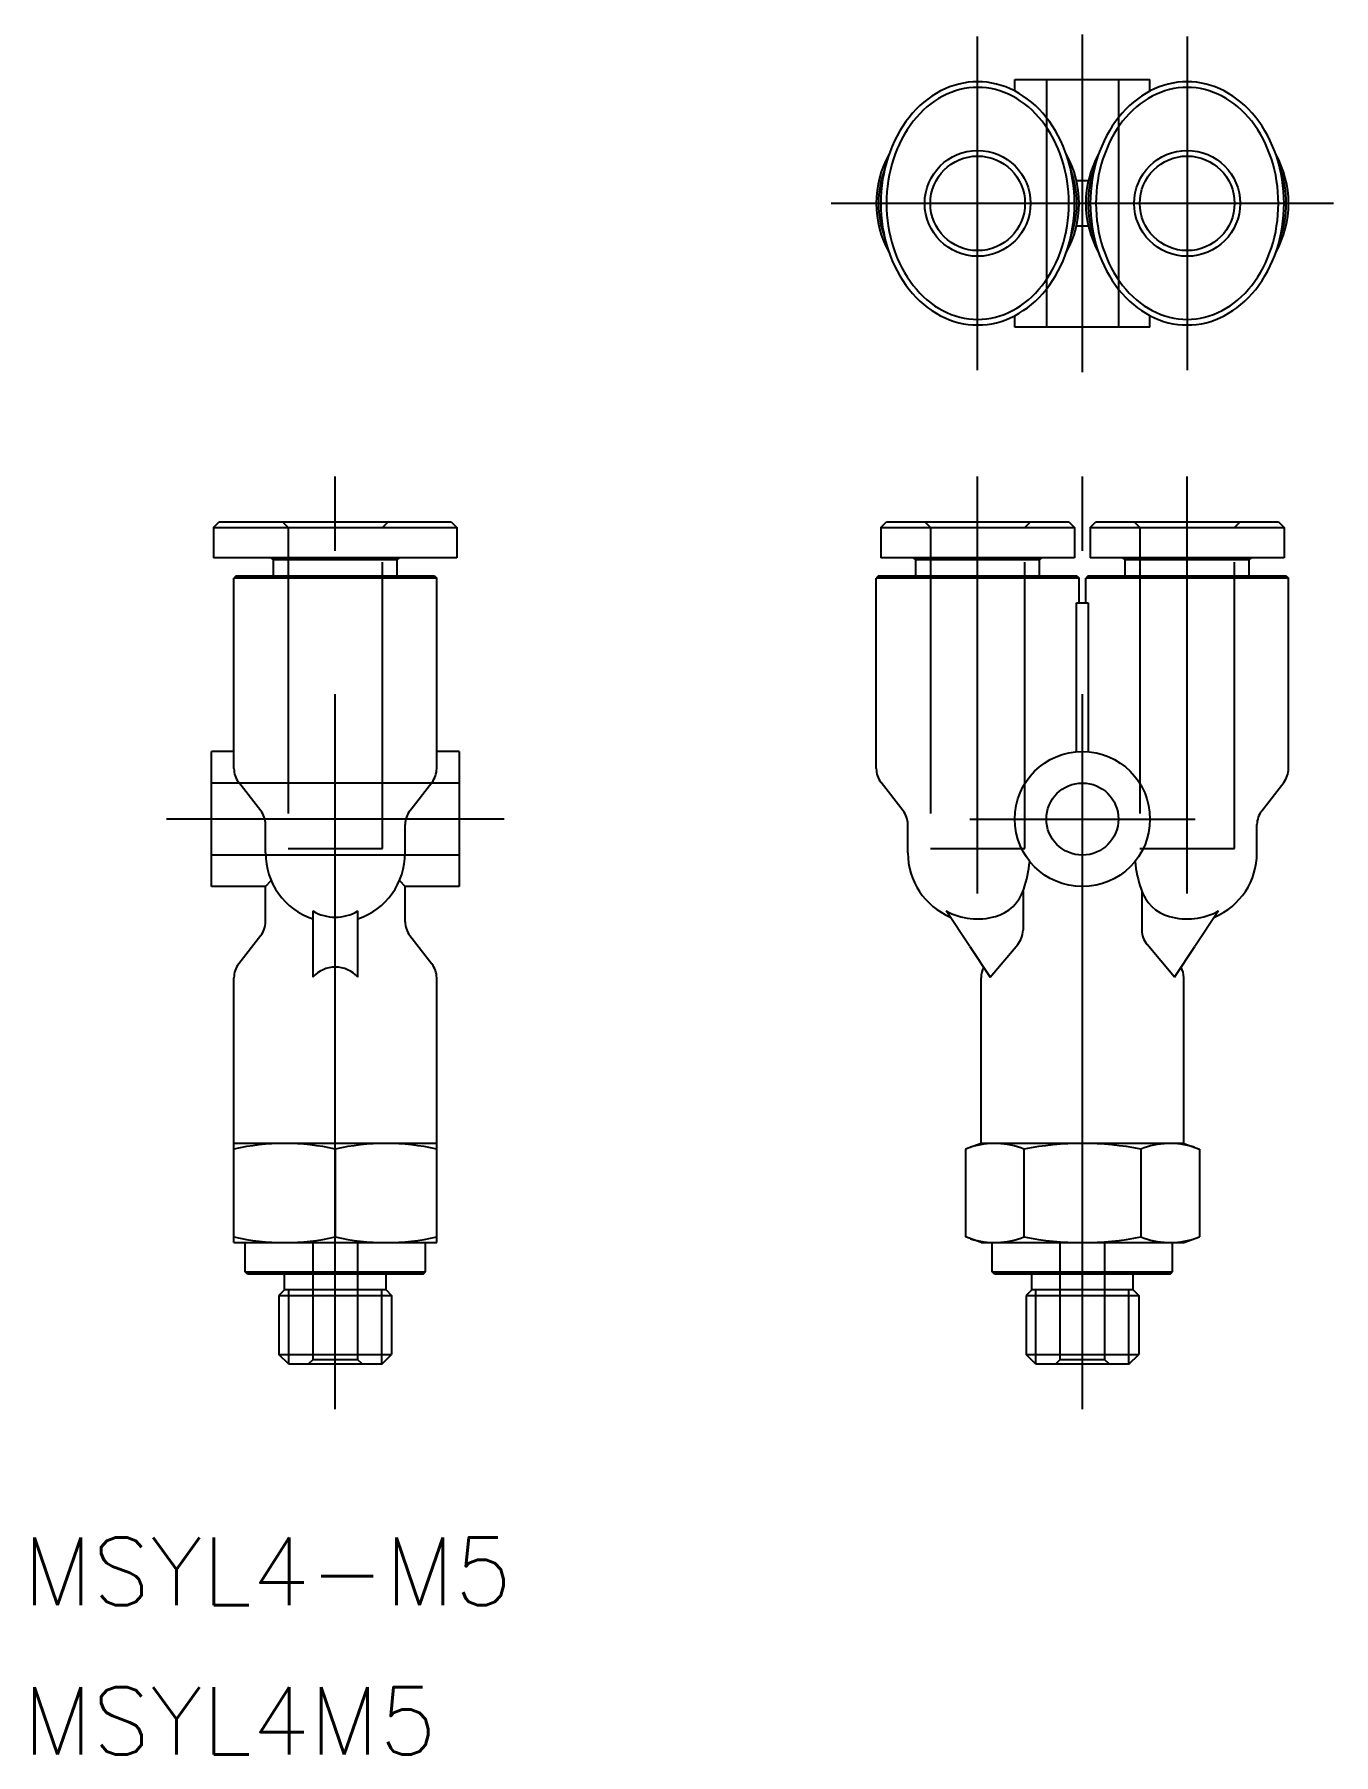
# Model space of a CAD drawing. Extents: x -46.5 to 11.1, y -17.3 to 59.
import ezdxf

# ---------------------------------------------------------------- set-up
doc = ezdxf.new("R2010")
doc.units = 0
doc.linetypes.add('CENTER', pattern=[50.8, 31.75, -6.35, 6.35, -6.35])
doc.linetypes.add('DASHED', pattern=[19.05, 12.7, -6.35])
doc.layers.get('0').update_dxf_attribs({"linetype": 'CONTINUOUS'})
doc.layers.add('CENTER', color=1, linetype='CENTER')
doc.styles.get("Standard").update_dxf_attribs({"font": 'txt.shx', "height": 3, "bigfont": 'bigfont.shx'})

msp = doc.modelspace()

# ---------------------------------------------------------------- linework, layer by layer
at = {"color": 7, "linetype": 'CONTINUOUS'}
for p, q in [((-3, 57.032), (3, 57.032)), ((-3, 56.518), (-3, 57.032)), ((3, 56.518), (3, 57.032)), ((0.263, 52.532), (-0.263, 52.532)), ((-0.263, 50.532), (0.263, 50.532)), ((-3, 46.032), (-3, 46.545)), ((3, 46.032), (-3, 46.032)), ((3, 46.032), (3, 46.545)), ((-38.563, 37.15), (-38.313, 37.4)), ((-38.563, 37.15), (-27.763, 37.15)), ((-38.563, 37.15), (-38.563, 35.8)), ((-38.313, 37.4), (-28.013, 37.4)), ((-28.013, 37.4), (-27.763, 37.15)), ((-27.763, 37.15), (-27.763, 35.8)), ((-8.95, 37.15), (-8.7, 37.4)), ((-8.95, 37.15), (-0.35, 37.15)), ((-8.95, 37.15), (-8.95, 35.8)), ((-8.7, 37.4), (-0.6, 37.4)), ((-0.6, 37.4), (-0.35, 37.15)), ((-0.35, 37.15), (-0.35, 35.8)), ((0.35, 37.15), (0.6, 37.4)), ((0.35, 37.15), (8.95, 37.15)), ((0.35, 37.15), (0.35, 35.8)), ((0.6, 37.4), (8.7, 37.4)), ((8.7, 37.4), (8.95, 37.15)), ((8.95, 37.15), (8.95, 35.8)), ((-27.763, 35.8), (-38.563, 35.8)), ((-35.913, 35.7), (-36.013, 35.8)), ((-35.913, 35), (-35.913, 35.7)), ((-30.413, 35.7), (-35.913, 35.7)), ((-30.413, 35.7), (-30.313, 35.8)), ((-30.413, 35), (-30.413, 35.7)), ((-0.35, 35.8), (-8.95, 35.8)), ((-7.4, 35.7), (-7.5, 35.8)), ((-7.4, 35), (-7.4, 35.7)), ((-1.9, 35.7), (-7.4, 35.7)), ((-1.9, 35.7), (-1.8, 35.8)), ((-1.9, 35), (-1.9, 35.7)), ((8.95, 35.8), (0.35, 35.8)), ((1.9, 35.7), (1.8, 35.8)), ((1.9, 35), (1.9, 35.7)), ((7.4, 35.7), (1.9, 35.7)), ((7.4, 35.7), (7.5, 35.8)), ((7.4, 35), (7.4, 35.7)), ((-37.563, 35), (-37.663, 34.9)), ((-28.663, 34.9), (-37.663, 34.9)), ((-37.663, 26.443), (-37.663, 34.9)), ((-37.563, 35), (-28.763, 35)), ((-28.763, 35), (-28.663, 34.9)), ((-28.663, 26.443), (-28.663, 34.9)), ((-9.05, 35), (-9.15, 34.9)), ((-9.15, 26.443), (-9.15, 34.9)), ((-0.15, 34.9), (-9.15, 34.9)), ((-9.05, 35), (-0.25, 35)), ((-0.25, 35), (-0.15, 34.9)), ((-0.15, 33.8), (-0.15, 34.9)), ((0.25, 35), (0.15, 34.9)), ((9.15, 34.9), (0.15, 34.9)), ((0.15, 33.8), (0.15, 34.9)), ((0.25, 35), (9.05, 35)), ((9.05, 35), (9.15, 34.9)), ((9.15, 26.443), (9.15, 34.9)), ((-0.263, 27.188), (-0.263, 33.8)), ((-0.263, 33.8), (0.263, 33.8)), ((0.263, 33.8), (0.263, 27.188)), ((-38.663, 21.2), (-38.663, 27.2)), ((-37.663, 27.2), (-38.663, 27.2)), ((-27.663, 27.2), (-28.663, 27.2)), ((-27.663, 27.2), (-27.663, 21.2)), ((-36.474, 24.571), (-37.453, 25.829)), ((-29.853, 24.571), (-28.874, 25.829)), ((-7.961, 24.571), (-8.939, 25.829)), ((7.961, 24.571), (8.939, 25.829)), ((-36.263, 22.7), (-36.263, 23.957)), ((-30.063, 22.7), (-30.063, 23.957)), ((-7.75, 22.7), (-7.75, 23.957)), ((7.75, 22.7), (7.75, 23.957)), ((-36.263, 21.2), (-36.007, 21.466)), ((-30.32, 21.466), (-30.063, 21.2)), ((-36.263, 21.2), (-38.663, 21.2)), ((-36.263, 19.643), (-36.263, 21.2)), ((-30.063, 19.643), (-30.063, 21.2)), ((-27.663, 21.2), (-30.063, 21.2)), ((-2.636, 20.996), (-2.636, 19.267)), ((2.636, 20.996), (2.636, 19.267)), ((-34.163, 20.119), (-34.163, 17.185)), ((-32.163, 17.185), (-32.163, 20.119)), ((-4.992, 18.539), (-6.046, 20.119)), ((6.046, 20.119), (4.992, 18.539)), ((-36.474, 19.029), (-37.453, 17.771)), ((-29.853, 19.029), (-28.874, 17.771)), ((-4.992, 18.539), (-4.09, 17.185)), ((-4.09, 17.185), (-2.872, 18.631)), ((4.09, 17.185), (2.872, 18.631)), ((4.09, 17.185), (4.992, 18.539)), ((-37.663, 5.4), (-37.663, 17.157)), ((-28.663, 5.4), (-28.663, 17.157)), ((-4.5, 9.8), (-4.5, 17.157)), ((4.5, 9.8), (4.5, 17.157)), ((-28.663, 9.8), (-37.663, 9.8)), ((-33.163, 9.547), (-33.163, 5.653)), ((-4.5, 9.8), (-5.196, 9.547)), ((-5.196, 9.547), (-5.196, 5.653)), ((4.5, 9.8), (-4.5, 9.8)), ((-2.598, 9.547), (-2.598, 5.653)), ((2.598, 9.547), (2.598, 5.653)), ((4.5, 9.8), (5.196, 9.547)), ((5.196, 9.547), (5.196, 5.653)), ((-37.663, 5.4), (-28.663, 5.4)), ((-37.163, 4.1), (-37.163, 5.4)), ((-29.163, 4.1), (-29.163, 5.4)), ((-4.5, 5.4), (-5.196, 5.653)), ((-4.5, 5.4), (4.5, 5.4)), ((-4, 4.1), (-4, 5.4)), ((4, 4.1), (4, 5.4)), ((4.5, 5.4), (5.196, 5.653)), ((-37.163, 4.1), (-29.163, 4.1)), ((-37.063, 4), (-37.163, 4.1)), ((-29.263, 4), (-37.063, 4)), ((-35.413, 3.3), (-35.413, 4)), ((-30.913, 3.3), (-30.913, 4)), ((-29.263, 4), (-29.163, 4.1)), ((-4, 4.1), (4, 4.1)), ((-3.9, 4), (-4, 4.1)), ((3.9, 4), (-3.9, 4)), ((-2.25, 3.3), (-2.25, 4)), ((2.25, 3.3), (2.25, 4)), ((3.9, 4), (4, 4.1)), ((-35.413, 3.3), (-35.663, 3.05)), ((-30.913, 3.3), (-35.413, 3.3)), ((-30.913, 3.3), (-30.663, 3.05)), ((-2.25, 3.3), (-2.5, 3.05)), ((2.25, 3.3), (-2.25, 3.3)), ((2.25, 3.3), (2.5, 3.05)), ((-35.663, 3.05), (-30.663, 3.05)), ((-35.663, 3.05), (-35.663, 0.433)), ((-30.663, 3.05), (-30.663, 0.433)), ((-2.5, 3.05), (2.5, 3.05)), ((-2.5, 3.05), (-2.5, 0.433)), ((2.5, 3.05), (2.5, 0.433)), ((-35.663, 0.433), (-30.663, 0.433)), ((-35.23, 0), (-35.663, 0.433)), ((-31.096, 0), (-30.663, 0.433)), ((-2.5, 0.433), (2.5, 0.433)), ((-2.067, 0), (-2.5, 0.433)), ((2.067, 0), (-2.067, 0)), ((2.067, 0), (2.5, 0.433)), ((-31.096, 0), (-35.23, 0))]:
    msp.add_line(p, q, dxfattribs=at)
at = {"color": 3, "linetype": 'DASHED'}
for p, q in [((-1.6, 57.032), (-1.6, 46.032)), ((1.6, 57.032), (1.6, 46.032)), ((-35.513, 37.4), (-35.263, 37.15)), ((-35.263, 37.15), (-35.263, 22.9)), ((-31.063, 37.15), (-30.813, 37.4)), ((-31.063, 22.9), (-31.063, 37.15)), ((-7, 37.4), (-6.75, 37.15)), ((-6.75, 37.15), (-6.75, 22.9)), ((-2.55, 37.15), (-2.3, 37.4)), ((-2.55, 22.9), (-2.55, 37.15)), ((2.3, 37.4), (2.55, 37.15)), ((2.55, 37.15), (2.55, 22.9)), ((6.75, 37.15), (7, 37.4)), ((6.75, 22.9), (6.75, 37.15)), ((-27.663, 25.8), (-38.663, 25.8)), ((-27.663, 22.6), (-38.663, 22.6)), ((-35.263, 22.9), (-31.063, 22.9)), ((-6.75, 22.9), (-2.55, 22.9)), ((2.55, 22.9), (6.75, 22.9)), ((-34.163, 5.4), (-34.163, 0.2)), ((-32.163, 0.2), (-32.163, 5.4)), ((-1, 5.4), (-1, 0.2)), ((1, 0.2), (1, 5.4)), ((-34.163, 0.2), (-34.363, 0)), ((-32.163, 0.2), (-34.163, 0.2)), ((-31.963, 0), (-32.163, 0.2)), ((-1, 0.2), (-1.2, 0)), ((1, 0.2), (-1, 0.2)), ((1.2, 0), (1, 0.2))]:
    msp.add_line(p, q, dxfattribs=at)
at = {"color": 3, "linetype": 'CONTINUOUS'}
for p, q in [((-35.23, 0), (-35.23, 3.3)), ((-31.096, 0), (-31.096, 3.3)), ((-2.067, 0), (-2.067, 3.3)), ((2.067, 0), (2.067, 3.3))]:
    msp.add_line(p, q, dxfattribs=at)
at = {"color": 7, "linetype": 'CONTINUOUS'}
for points in [[(-4.65, 46.132, 0), (-4.439, 46.138, 0), (-4.229, 46.158, 0), (-4.019, 46.19, 0), (-3.811, 46.235, 0), (-3.605, 46.294, 0), (-3.402, 46.364, 0), (-3.201, 46.447, 0), (-3.004, 46.543, 0), (-2.812, 46.65, 0), (-2.623, 46.769, 0), (-2.439, 46.9, 0), (-2.261, 47.042, 0), (-2.088, 47.194, 0), (-1.922, 47.357, 0), (-1.762, 47.531, 0), (-1.609, 47.713, 0), (-1.464, 47.905, 0), (-1.326, 48.106, 0), (-1.196, 48.315, 0), (-1.075, 48.532, 0), (-0.962, 48.755, 0), (-0.858, 48.986, 0), (-0.763, 49.223, 0), (-0.677, 49.465, 0), (-0.601, 49.712, 0), (-0.535, 49.964, 0), (-0.479, 50.22, 0), (-0.433, 50.478, 0), (-0.397, 50.739, 0), (-0.371, 51.002, 0), (-0.355, 51.267, 0), (-0.35, 51.532, 0), (-0.355, 51.797, 0), (-0.371, 52.061, 0), (-0.397, 52.324, 0), (-0.433, 52.585, 0), (-0.479, 52.844, 0), (-0.535, 53.099, 0), (-0.601, 53.351, 0), (-0.677, 53.598, 0), (-0.763, 53.84, 0), (-0.858, 54.077, 0), (-0.962, 54.308, 0), (-1.075, 54.532, 0), (-1.196, 54.748, 0), (-1.326, 54.957, 0), (-1.464, 55.158, 0), (-1.609, 55.35, 0), (-1.762, 55.533, 0), (-1.922, 55.706, 0), (-2.088, 55.869, 0), (-2.261, 56.022, 0), (-2.439, 56.163, 0), (-2.623, 56.294, 0), (-2.812, 56.413, 0), (-3.004, 56.521, 0), (-3.201, 56.616, 0), (-3.402, 56.699, 0), (-3.605, 56.77, 0), (-3.811, 56.828, 0), (-4.019, 56.873, 0), (-4.229, 56.906, 0), (-4.439, 56.925, 0), (-4.65, 56.932, 0), (-4.861, 56.925, 0), (-5.071, 56.906, 0), (-5.281, 56.873, 0), (-5.489, 56.828, 0), (-5.695, 56.77, 0), (-5.898, 56.699, 0), (-6.099, 56.616, 0), (-6.296, 56.521, 0), (-6.488, 56.413, 0), (-6.677, 56.294, 0), (-6.861, 56.163, 0), (-7.039, 56.022, 0), (-7.212, 55.869, 0), (-7.378, 55.706, 0), (-7.538, 55.533, 0), (-7.691, 55.35, 0), (-7.836, 55.158, 0), (-7.974, 54.957, 0), (-8.104, 54.748, 0), (-8.225, 54.532, 0), (-8.338, 54.308, 0), (-8.442, 54.077, 0), (-8.537, 53.84, 0), (-8.623, 53.598, 0), (-8.699, 53.351, 0), (-8.765, 53.099, 0), (-8.821, 52.844, 0), (-8.867, 52.585, 0), (-8.903, 52.324, 0), (-8.929, 52.061, 0), (-8.945, 51.797, 0), (-8.95, 51.532, 0), (-8.945, 51.267, 0), (-8.929, 51.002, 0), (-8.903, 50.739, 0), (-8.867, 50.478, 0), (-8.821, 50.22, 0), (-8.765, 49.964, 0), (-8.699, 49.712, 0), (-8.623, 49.465, 0), (-8.537, 49.223, 0), (-8.442, 48.986, 0), (-8.338, 48.755, 0), (-8.225, 48.532, 0), (-8.104, 48.315, 0), (-7.974, 48.106, 0), (-7.836, 47.905, 0), (-7.691, 47.713, 0), (-7.538, 47.531, 0), (-7.378, 47.357, 0), (-7.212, 47.194, 0), (-7.039, 47.042, 0), (-6.861, 46.9, 0), (-6.677, 46.769, 0), (-6.488, 46.65, 0), (-6.296, 46.543, 0), (-6.099, 46.447, 0), (-5.898, 46.364, 0), (-5.695, 46.294, 0), (-5.489, 46.235, 0), (-5.281, 46.19, 0), (-5.071, 46.158, 0), (-4.861, 46.138, 0), (-4.65, 46.132, 0)], [(-4.65, 46.382, 0), (-4.451, 46.388, 0), (-4.253, 46.407, 0), (-4.056, 46.437, 0), (-3.86, 46.481, 0), (-3.666, 46.536, 0), (-3.474, 46.603, 0), (-3.286, 46.683, 0), (-3.1, 46.774, 0), (-2.918, 46.876, 0), (-2.741, 46.99, 0), (-2.568, 47.114, 0), (-2.4, 47.25, 0), (-2.237, 47.395, 0), (-2.081, 47.551, 0), (-1.93, 47.716, 0), (-1.786, 47.89, 0), (-1.649, 48.073, 0), (-1.519, 48.264, 0), (-1.397, 48.464, 0), (-1.283, 48.67, 0), (-1.176, 48.884, 0), (-1.078, 49.104, 0), (-0.989, 49.33, 0), (-0.908, 49.561, 0), (-0.837, 49.797, 0), (-0.774, 50.037, 0), (-0.721, 50.28, 0), (-0.678, 50.527, 0), (-0.644, 50.776, 0), (-0.619, 51.027, 0), (-0.605, 51.279, 0), (-0.6, 51.532, 0), (-0.605, 51.784, 0), (-0.619, 52.036, 0), (-0.644, 52.287, 0), (-0.678, 52.536, 0), (-0.721, 52.783, 0), (-0.774, 53.027, 0), (-0.837, 53.267, 0), (-0.908, 53.502, 0), (-0.989, 53.733, 0), (-1.078, 53.959, 0), (-1.176, 54.179, 0), (-1.283, 54.393, 0), (-1.397, 54.599, 0), (-1.519, 54.799, 0), (-1.649, 54.99, 0), (-1.786, 55.173, 0), (-1.93, 55.347, 0), (-2.081, 55.513, 0), (-2.237, 55.668, 0), (-2.4, 55.814, 0), (-2.568, 55.949, 0), (-2.741, 56.074, 0), (-2.918, 56.187, 0), (-3.1, 56.29, 0), (-3.286, 56.381, 0), (-3.474, 56.46, 0), (-3.666, 56.527, 0), (-3.86, 56.583, 0), (-4.056, 56.626, 0), (-4.253, 56.657, 0), (-4.451, 56.675, 0), (-4.65, 56.682, 0), (-4.849, 56.675, 0), (-5.047, 56.657, 0), (-5.244, 56.626, 0), (-5.44, 56.583, 0), (-5.634, 56.527, 0), (-5.826, 56.46, 0), (-6.014, 56.381, 0), (-6.2, 56.29, 0), (-6.382, 56.187, 0), (-6.559, 56.074, 0), (-6.732, 55.949, 0), (-6.9, 55.814, 0), (-7.063, 55.668, 0), (-7.219, 55.513, 0), (-7.37, 55.347, 0), (-7.514, 55.173, 0), (-7.651, 54.99, 0), (-7.781, 54.799, 0), (-7.903, 54.599, 0), (-8.017, 54.393, 0), (-8.124, 54.179, 0), (-8.222, 53.959, 0), (-8.311, 53.733, 0), (-8.392, 53.502, 0), (-8.463, 53.267, 0), (-8.526, 53.027, 0), (-8.579, 52.783, 0), (-8.622, 52.536, 0), (-8.656, 52.287, 0), (-8.681, 52.036, 0), (-8.695, 51.784, 0), (-8.7, 51.532, 0), (-8.695, 51.279, 0), (-8.681, 51.027, 0), (-8.656, 50.776, 0), (-8.622, 50.527, 0), (-8.579, 50.28, 0), (-8.526, 50.037, 0), (-8.463, 49.797, 0), (-8.392, 49.561, 0), (-8.311, 49.33, 0), (-8.222, 49.104, 0), (-8.124, 48.884, 0), (-8.017, 48.67, 0), (-7.903, 48.464, 0), (-7.781, 48.264, 0), (-7.651, 48.073, 0), (-7.514, 47.89, 0), (-7.37, 47.716, 0), (-7.219, 47.551, 0), (-7.063, 47.395, 0), (-6.9, 47.25, 0), (-6.732, 47.114, 0), (-6.559, 46.99, 0), (-6.382, 46.876, 0), (-6.2, 46.774, 0), (-6.014, 46.683, 0), (-5.826, 46.603, 0), (-5.634, 46.536, 0), (-5.44, 46.481, 0), (-5.244, 46.437, 0), (-5.047, 46.407, 0), (-4.849, 46.388, 0), (-4.65, 46.382, 0)], [(4.65, 46.132, 0), (4.861, 46.138, 0), (5.071, 46.158, 0), (5.281, 46.19, 0), (5.489, 46.235, 0), (5.695, 46.294, 0), (5.898, 46.364, 0), (6.099, 46.447, 0), (6.296, 46.543, 0), (6.488, 46.65, 0), (6.677, 46.769, 0), (6.861, 46.9, 0), (7.039, 47.042, 0), (7.212, 47.194, 0), (7.378, 47.357, 0), (7.538, 47.531, 0), (7.691, 47.713, 0), (7.836, 47.905, 0), (7.974, 48.106, 0), (8.104, 48.315, 0), (8.225, 48.532, 0), (8.338, 48.755, 0), (8.442, 48.986, 0), (8.537, 49.223, 0), (8.623, 49.465, 0), (8.699, 49.712, 0), (8.765, 49.964, 0), (8.821, 50.22, 0), (8.867, 50.478, 0), (8.903, 50.739, 0), (8.929, 51.002, 0), (8.945, 51.267, 0), (8.95, 51.532, 0), (8.945, 51.797, 0), (8.929, 52.061, 0), (8.903, 52.324, 0), (8.867, 52.585, 0), (8.821, 52.844, 0), (8.765, 53.099, 0), (8.699, 53.351, 0), (8.623, 53.598, 0), (8.537, 53.84, 0), (8.442, 54.077, 0), (8.338, 54.308, 0), (8.225, 54.532, 0), (8.104, 54.748, 0), (7.974, 54.957, 0), (7.836, 55.158, 0), (7.691, 55.35, 0), (7.538, 55.533, 0), (7.378, 55.706, 0), (7.212, 55.869, 0), (7.039, 56.022, 0), (6.861, 56.163, 0), (6.677, 56.294, 0), (6.488, 56.413, 0), (6.296, 56.521, 0), (6.099, 56.616, 0), (5.898, 56.699, 0), (5.695, 56.77, 0), (5.489, 56.828, 0), (5.281, 56.873, 0), (5.071, 56.906, 0), (4.861, 56.925, 0), (4.65, 56.932, 0), (4.439, 56.925, 0), (4.229, 56.906, 0), (4.019, 56.873, 0), (3.811, 56.828, 0), (3.605, 56.77, 0), (3.402, 56.699, 0), (3.201, 56.616, 0), (3.004, 56.521, 0), (2.812, 56.413, 0), (2.623, 56.294, 0), (2.439, 56.163, 0), (2.261, 56.022, 0), (2.088, 55.869, 0), (1.922, 55.706, 0), (1.762, 55.533, 0), (1.609, 55.35, 0), (1.464, 55.158, 0), (1.326, 54.957, 0), (1.196, 54.748, 0), (1.075, 54.532, 0), (0.962, 54.308, 0), (0.858, 54.077, 0), (0.763, 53.84, 0), (0.677, 53.598, 0), (0.601, 53.351, 0), (0.535, 53.099, 0), (0.479, 52.844, 0), (0.433, 52.585, 0), (0.397, 52.324, 0), (0.371, 52.061, 0), (0.355, 51.797, 0), (0.35, 51.532, 0), (0.355, 51.267, 0), (0.371, 51.002, 0), (0.397, 50.739, 0), (0.433, 50.478, 0), (0.479, 50.22, 0), (0.535, 49.964, 0), (0.601, 49.712, 0), (0.677, 49.465, 0), (0.763, 49.223, 0), (0.858, 48.986, 0), (0.962, 48.755, 0), (1.075, 48.532, 0), (1.196, 48.315, 0), (1.326, 48.106, 0), (1.464, 47.905, 0), (1.609, 47.713, 0), (1.762, 47.531, 0), (1.922, 47.357, 0), (2.088, 47.194, 0), (2.261, 47.042, 0), (2.439, 46.9, 0), (2.623, 46.769, 0), (2.812, 46.65, 0), (3.004, 46.543, 0), (3.201, 46.447, 0), (3.402, 46.364, 0), (3.605, 46.294, 0), (3.811, 46.235, 0), (4.019, 46.19, 0), (4.229, 46.158, 0), (4.439, 46.138, 0), (4.65, 46.132, 0)], [(4.65, 46.382, 0), (4.849, 46.388, 0), (5.047, 46.407, 0), (5.244, 46.437, 0), (5.44, 46.481, 0), (5.634, 46.536, 0), (5.826, 46.603, 0), (6.014, 46.683, 0), (6.2, 46.774, 0), (6.382, 46.876, 0), (6.559, 46.99, 0), (6.732, 47.114, 0), (6.9, 47.25, 0), (7.063, 47.395, 0), (7.219, 47.551, 0), (7.37, 47.716, 0), (7.514, 47.89, 0), (7.651, 48.073, 0), (7.781, 48.264, 0), (7.903, 48.464, 0), (8.017, 48.67, 0), (8.124, 48.884, 0), (8.222, 49.104, 0), (8.311, 49.33, 0), (8.392, 49.561, 0), (8.463, 49.797, 0), (8.526, 50.037, 0), (8.579, 50.28, 0), (8.622, 50.527, 0), (8.656, 50.776, 0), (8.681, 51.027, 0), (8.695, 51.279, 0), (8.7, 51.532, 0), (8.695, 51.784, 0), (8.681, 52.036, 0), (8.656, 52.287, 0), (8.622, 52.536, 0), (8.579, 52.783, 0), (8.526, 53.027, 0), (8.463, 53.267, 0), (8.392, 53.502, 0), (8.311, 53.733, 0), (8.222, 53.959, 0), (8.124, 54.179, 0), (8.017, 54.393, 0), (7.903, 54.599, 0), (7.781, 54.799, 0), (7.651, 54.99, 0), (7.514, 55.173, 0), (7.37, 55.347, 0), (7.219, 55.513, 0), (7.063, 55.668, 0), (6.9, 55.814, 0), (6.732, 55.949, 0), (6.559, 56.074, 0), (6.382, 56.187, 0), (6.2, 56.29, 0), (6.014, 56.381, 0), (5.826, 56.46, 0), (5.634, 56.527, 0), (5.44, 56.583, 0), (5.244, 56.626, 0), (5.047, 56.657, 0), (4.849, 56.675, 0), (4.65, 56.682, 0), (4.451, 56.675, 0), (4.253, 56.657, 0), (4.056, 56.626, 0), (3.86, 56.583, 0), (3.666, 56.527, 0), (3.474, 56.46, 0), (3.286, 56.381, 0), (3.1, 56.29, 0), (2.918, 56.187, 0), (2.741, 56.074, 0), (2.568, 55.949, 0), (2.4, 55.814, 0), (2.237, 55.668, 0), (2.081, 55.513, 0), (1.93, 55.347, 0), (1.786, 55.173, 0), (1.649, 54.99, 0), (1.519, 54.799, 0), (1.397, 54.599, 0), (1.283, 54.393, 0), (1.176, 54.179, 0), (1.078, 53.959, 0), (0.989, 53.733, 0), (0.908, 53.502, 0), (0.837, 53.267, 0), (0.774, 53.027, 0), (0.721, 52.783, 0), (0.678, 52.536, 0), (0.644, 52.287, 0), (0.619, 52.036, 0), (0.605, 51.784, 0), (0.6, 51.532, 0), (0.605, 51.279, 0), (0.619, 51.027, 0), (0.644, 50.776, 0), (0.678, 50.527, 0), (0.721, 50.28, 0), (0.774, 50.037, 0), (0.837, 49.797, 0), (0.908, 49.561, 0), (0.989, 49.33, 0), (1.078, 49.104, 0), (1.176, 48.884, 0), (1.283, 48.67, 0), (1.397, 48.464, 0), (1.519, 48.264, 0), (1.649, 48.073, 0), (1.786, 47.89, 0), (1.93, 47.716, 0), (2.081, 47.551, 0), (2.237, 47.395, 0), (2.4, 47.25, 0), (2.568, 47.114, 0), (2.741, 46.99, 0), (2.918, 46.876, 0), (3.1, 46.774, 0), (3.286, 46.683, 0), (3.474, 46.603, 0), (3.666, 46.536, 0), (3.86, 46.481, 0), (4.056, 46.437, 0), (4.253, 46.407, 0), (4.451, 46.388, 0), (4.65, 46.382, 0)]]:
    msp.add_polyline3d(points, dxfattribs=at)
for centre, radius in [((-4.65, 51.532), 2.35), ((-4.65, 51.532), 2.1), ((4.65, 51.532), 2.35), ((4.65, 51.532), 2.1), ((0, 24.2), 3), ((0, 24.2), 1.6)]:
    msp.add_circle(centre, radius, dxfattribs=at)
for centre, radius, start, end in [((-4.65, 51.532), 4.5, 150.83239, 209.16761), ((-4.65, 51.532), 4.5, 330.83239, 29.16761), ((4.65, 51.532), 4.5, 150.83239, 209.16761), ((4.65, 51.532), 4.5, 330.83239, 29.16761), ((-4.65, 51.532), 4.4, 159.48553, 200.51447), ((-4.65, 51.532), 4.4, 339.48553, 20.51447), ((4.65, 51.532), 4.4, 159.48553, 200.51447), ((4.65, 51.532), 4.4, 339.48553, 20.51447), ((-36.663, 26.443), 1, 180, 217.87498), ((-29.663, 26.443), 1, 322.12502, 0), ((-8.15, 26.443), 1, 180, 217.87498), ((8.15, 26.443), 1, 322.12502, 0), ((-37.263, 23.957), 1, 0, 37.87498), ((-29.063, 23.957), 1, 142.12502, 180), ((-8.75, 23.957), 1, 0, 37.87498), ((8.75, 23.957), 1, 142.12502, 180), ((-33.163, 22.7), 3.1, 180, 251.18094), ((-33.163, 22.7), 3.1, 288.81906, 0), ((-4.65, 22.7), 3.1, 180, 246.91524), ((-7.327, 22.744), 5.004, 340.75514, 355.17591), ((7.327, 22.744), 5.004, 184.82409, 199.24486), ((4.65, 22.7), 3.1, 293.08476, 0), ((-4.359, 21.646), 1.841, 285.66919, 342.55359), ((4.359, 21.646), 1.841, 197.44641, 254.33081), ((-33.163, 21.829), 1.981, 239.68643, 300.31357), ((-4.65, 22.7), 2.934, 241.58976, 285.59122), ((4.65, 22.7), 2.934, 254.40878, 298.41024), ((-37.263, 19.643), 1, 322.12502, 0), ((-29.063, 19.643), 1, 180, 217.87498), ((-3.617, 19.268), 0.98, 319.46832, 359.93697), ((3.617, 19.268), 0.98, 180.06303, 220.53168), ((-36.663, 17.157), 1, 142.12502, 180), ((-33.163, 16.269), 1.357, 42.51029, 137.48971), ((-29.663, 17.157), 1, 0, 37.87498), ((-3.5, 17.157), 1, 152.07014, 180), ((3.5, 17.157), 1, 0, 27.92986), ((-35.413, -0.317), 10.117, 77.14966, 102.85034), ((-30.913, -0.317), 10.117, 77.14966, 102.85034), ((-3.897, 6.343), 3.457, 67.92595, 107.92595), ((0, -3.647), 13.447, 78.85963, 101.14037), ((3.897, 6.343), 3.457, 72.07405, 112.07405), ((-35.413, 15.517), 10.117, 257.14966, 282.85034), ((-30.913, 15.517), 10.117, 257.14966, 282.85034), ((-3.897, 8.857), 3.457, 252.07405, 292.07405), ((0, 18.847), 13.447, 258.85963, 281.14037), ((3.897, 8.857), 3.457, 247.92595, 287.92595)]:
    msp.add_arc(centre, radius, start, end, dxfattribs=at)
at = {"layer": 'CENTER', "color": 1, "linetype": 'CENTER'}
for p, q in [((-4.65, 44.132), (-4.65, 58.932)), ((0, 44.032), (0, 59.032)), ((4.65, 58.932), (4.65, 44.132)), ((11.15, 51.532), (-11.15, 51.532)), ((-33.163, -2), (-33.163, 39.4)), ((-4.65, 20.9), (-4.65, 39.4)), ((0, -2), (0, 39.4)), ((4.65, 20.9), (4.65, 39.4)), ((-25.663, 24.2), (-40.663, 24.2)), ((-5, 24.2), (5, 24.2))]:
    msp.add_line(p, q, dxfattribs=at)

# ---------------------------------------------------------------- texts
at = {"color": 7, "linetype": 'CONTINUOUS'}
for s, p in [('MSYL4-M5', (-47.034, -10.69)), ('MSYL4M5', (-47.034, -17.329))]:
    msp.add_text(s, height=3, dxfattribs=at).set_placement(p)

doc.saveas('drawing.dxf')
